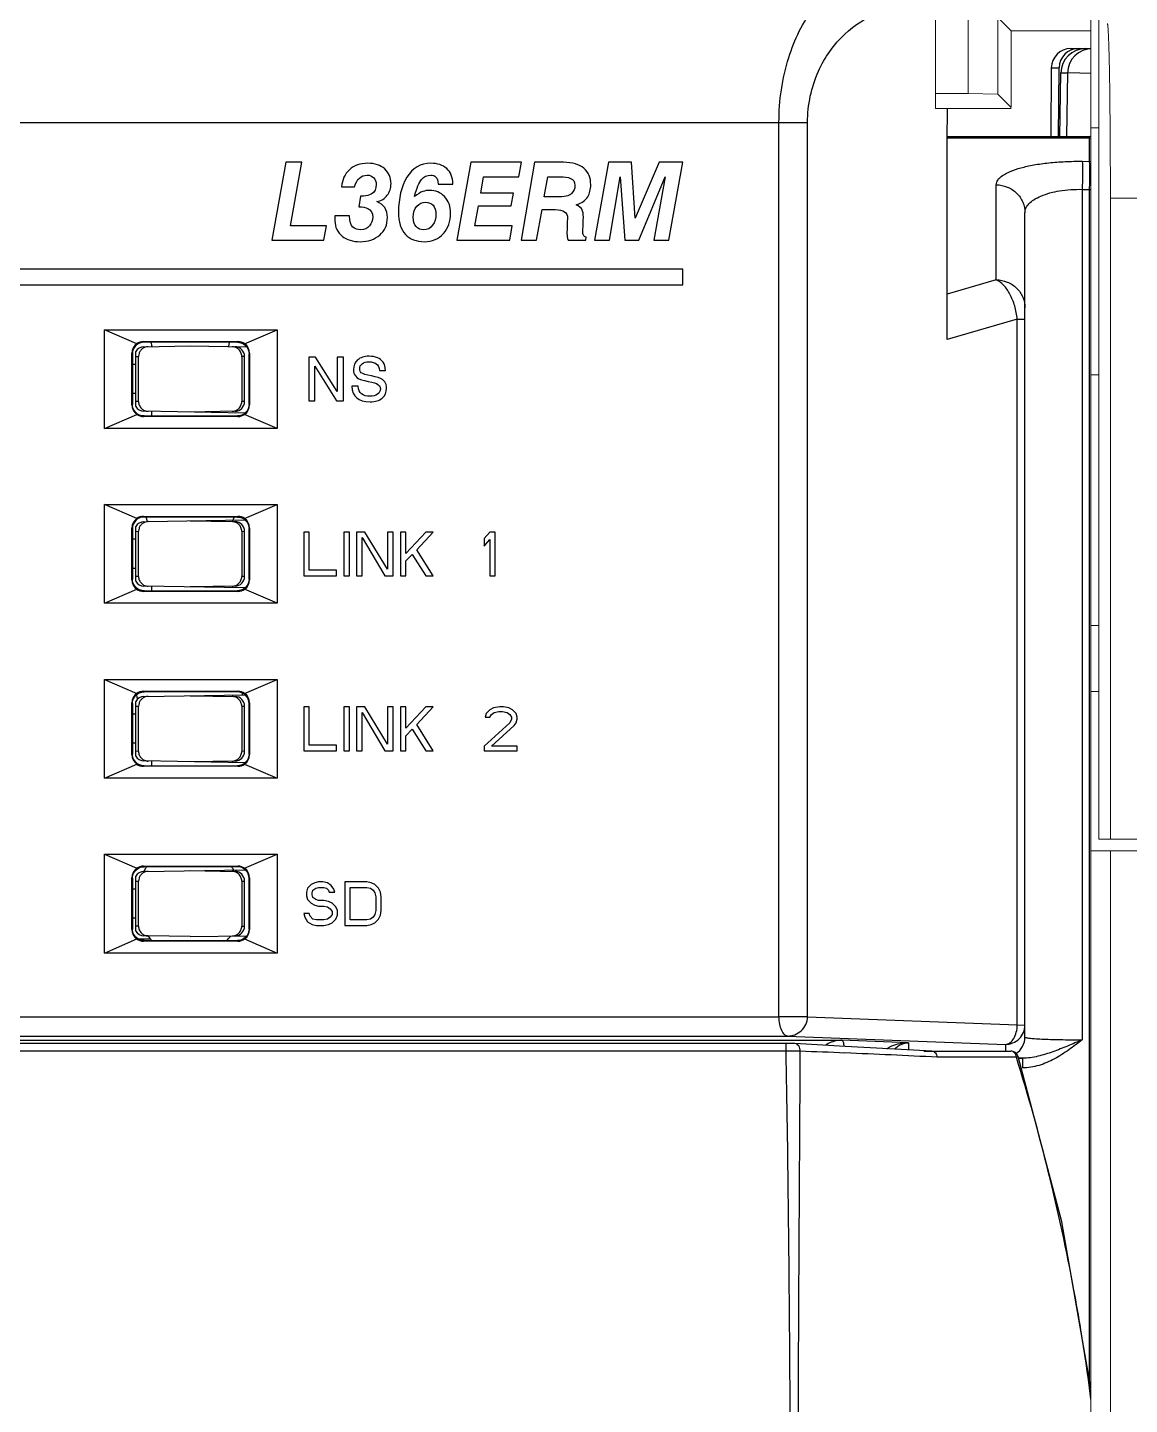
# Model space of a CAD drawing. Header units: millimetres. Extents: x 2205 to 3814, y 620 to 2277.
# Drawn here: x 3334.86 to 3363.2, y 1983.56 to 2018.99 of the extents above; entities that cross this region are included whole.
import ezdxf

# ---------------------------------------------------------------- set-up
doc = ezdxf.new("R2010")
doc.units = ezdxf.units.MM
doc.set_wipeout_variables(frame=1)
doc.layers.add('EL-componentes', color=7, linetype='Continuous', lineweight=25)

# ---------------------------------------------------------------- blocks, each defined once
blk = doc.blocks.new('1769-L30ER')
at = {"color": 7, "lineweight": 5}
blk.add_wipeout([(-28.87, -8.075), (-28.8, -7.714), (-28.676, -7.489), (-28.577, -7.374), (-28.358, -7.208), (-28.13, -7.115), (-27.997, -7.089), (-27.87, -7.081), (22.254, -7.081), (22.492, -7.101), (22.565, -7.123), (22.659, -7.163), (22.738, -7.21), (22.792, -7.25), (22.827, -7.28), (22.868, -7.348), (22.913, -7.376), (22.951, -7.406), (22.951, -7.429), (22.974, -7.463), (23.018, -7.524), (23.04, -7.558), (23.07, -7.61), (23.088, -7.647), (23.11, -7.694), (23.128, -7.743), (23.143, -7.787), (23.156, -7.832), (23.166, -7.877), (23.176, -7.928), (23.182, -7.981), (23.186, -8.033), (23.187, -8.075), (23.187, -8.09), (23.13, -11.478), (27.53, -11.478), (27.53, -122.341), (25.805, -122.32), (25.791, -120.721), (23.13, -120.721), (23.115, -123.781), (23.078, -123.781), (23.068, -124.344), (23.054, -124.474), (23.031, -124.563), (22.973, -124.696), (22.925, -124.772), (22.863, -124.846), (22.803, -124.903), (22.703, -124.974), (22.647, -125.005), (22.598, -125.026), (22.531, -125.05), (22.483, -125.062), (22.424, -125.073), (22.401, -125.076), (22.361, -125.079), (22.301, -125.081), (9.131, -125.081), (-27.87, -125.081), (-28.102, -125.053), (-28.317, -124.975), (-28.577, -124.788), (-28.737, -124.58), (-28.835, -124.341), (-28.87, -124.081), (-28.869, -67.231)], dxfattribs=at).dxf.layer = 'EL-componentes'
at = {"layer": 'EL-componentes', "color": 7, "linetype": 'Continuous', "lineweight": 25}
for p, q in [((23.13, -11.372), (23.187, -8.098)), ((26.307, -9.181), (27, -9.181)), ((26.862, -9.181), (26.862, -9.821)), ((26.89, -11.463), (26.89, -9.181)), ((25.807, -9.676), (25.791, -11.441)), ((25.807, -9.676), (26.006, -9.676)), ((25.99, -11.441), (26.006, -9.676)), ((26.025, -11.441), (26.053, -9.809)), ((26.053, -9.809), (26.222, -9.809)), ((26.222, -9.809), (26.194, -11.441)), ((26.862, -9.821), (26.222, -9.809)), ((26.862, -9.821), (26.834, -11.452)), ((26.862, -9.821), (27.53, -9.821)), ((27.53, -122.341), (27.53, -9.821)), ((-28.87, -11.081), (19.538, -11.081)), ((18.802, -34.094), (18.802, -11.081)), ((19.538, -34.099), (19.538, -11.081)), ((23.13, -16.67), (23.13, -11.372)), ((23.13, -11.44), (26.78, -11.441)), ((23.13, -11.478), (26.793, -11.479)), ((26.793, -12.085), (26.793, -11.479)), ((6.114, -12.108), (5.758, -14.108)), ((6.526, -12.108), (6.114, -12.108)), ((6.234, -13.739), (6.526, -12.108)), ((10.874, -12.108), (10.519, -14.108)), ((12.183, -12.108), (10.874, -12.108)), ((12.115, -12.477), (12.183, -12.108)), ((12.517, -12.108), (12.167, -14.108)), ((13.263, -12.108), (12.517, -12.108)), ((14.416, -12.108), (14.053, -14.108)), ((15.006, -12.108), (14.416, -12.108)), ((15.101, -13.547), (15.006, -12.108)), ((15.72, -12.108), (15.101, -13.547)), ((16.33, -12.108), (15.72, -12.108)), ((15.973, -14.108), (16.33, -12.108)), ((26.604, -12.082), (26.793, -12.085)), ((7.547, -12.735), (7.887, -12.735)), ((10.034, -12.667), (10.413, -12.667)), ((11.131, -12.898), (11.204, -12.477)), ((11.204, -12.477), (12.115, -12.477)), ((12.764, -13), (12.858, -12.477)), ((12.858, -12.477), (13.181, -12.477)), ((14.439, -14.108), (14.72, -12.479)), ((14.72, -12.479), (14.834, -14.108)), ((15.199, -14.108), (15.878, -12.479)), ((15.878, -12.479), (15.583, -14.108)), ((24.393, -15.129), (24.393, -12.685)), ((8.038, -12.977), (7.993, -13.25)), ((8.114, -12.977), (8.038, -12.977)), ((11.973, -12.898), (11.131, -12.898)), ((11.91, -13.23), (11.973, -12.898)), ((13.079, -13), (12.764, -13)), ((26.604, -12.803), (26.604, -34.689)), ((26.604, -12.803), (26.793, -12.806)), ((26.793, -43.464), (26.793, -12.806)), ((26.793, -12.806), (27.53, -12.806)), ((10.983, -13.739), (11.071, -13.23)), ((11.071, -13.23), (11.91, -13.23)), ((12.566, -14.108), (12.707, -13.325)), ((12.707, -13.325), (13.047, -13.325)), ((25.13, -34.619), (25.13, -13.406)), ((7.161, -13.739), (6.234, -13.739)), ((7.094, -14.108), (7.161, -13.739)), ((7.378, -13.486), (7.378, -13.612)), ((7.757, -13.486), (7.378, -13.486)), ((11.94, -13.739), (10.983, -13.739)), ((11.879, -14.108), (11.94, -13.739)), ((13.351, -13.811), (13.348, -13.937)), ((13.356, -13.652), (13.351, -13.811)), ((13.362, -13.541), (13.356, -13.652)), ((13.754, -13.884), (13.764, -13.702)), ((13.764, -13.702), (13.768, -13.604)), ((13.768, -13.604), (13.771, -13.516)), ((5.758, -14.108), (7.094, -14.108)), ((10.519, -14.108), (11.879, -14.108)), ((12.167, -14.108), (12.566, -14.108)), ((13.381, -14.108), (13.833, -14.108)), ((13.833, -14.108), (13.847, -14.036)), ((14.053, -14.108), (14.439, -14.108)), ((14.834, -14.108), (15.199, -14.108)), ((15.583, -14.108), (15.973, -14.108)), ((16.33, -14.858), (-25.67, -14.858)), ((16.33, -15.258), (16.33, -14.858)), ((24.393, -15.129), (23.13, -15.499)), ((-25.67, -15.258), (16.33, -15.258)), ((24.932, -16.143), (23.13, -16.67)), ((24.932, -34.304), (24.932, -16.143)), ((24.932, -16.143), (25.13, -16.143)), ((1.451, -18.955), (1.451, -16.415)), ((2.285, -16.775), (1.451, -16.415)), ((1.451, -16.415), (5.891, -16.415)), ((5.057, -16.775), (5.891, -16.415)), ((5.891, -16.415), (5.891, -18.955)), ((2.256, -18.389), (2.256, -16.979)), ((2.456, -16.72), (2.471, -16.735)), ((2.456, -16.72), (4.886, -16.72)), ((4.874, -16.735), (2.468, -16.735)), ((2.468, -16.855), (3.656, -16.834)), ((2.648, -16.735), (2.67, -16.851)), ((2.66, -16.798), (2.66, -16.852)), ((3.656, -16.834), (5.108, -16.859)), ((4.664, -16.735), (4.642, -16.851)), ((4.886, -16.72), (4.871, -16.735)), ((2.156, -18.35), (2.156, -17.02)), ((2.156, -17.02), (2.171, -17.035)), ((2.171, -17.032), (2.171, -18.338)), ((2.256, -17.309), (2.171, -17.309)), ((2.256, -17.104), (2.329, -17.103)), ((5.057, -17.104), (4.983, -17.103)), ((5.057, -18.264), (5.057, -17.104)), ((5.186, -17.02), (5.171, -17.035)), ((5.171, -18.338), (5.171, -17.032)), ((5.186, -17.02), (5.186, -18.35)), ((6.706, -17.123), (6.706, -18.248)), ((6.882, -17.123), (6.706, -17.123)), ((6.866, -18.248), (6.866, -17.352)), ((6.866, -17.352), (7.421, -18.248)), ((7.438, -18.009), (6.882, -17.123)), ((7.438, -17.123), (7.438, -18.009)), ((7.597, -17.123), (7.438, -17.123)), ((7.597, -18.248), (7.597, -17.123)), ((7.906, -17.606), (7.953, -17.652)), ((8.059, -17.524), (8.037, -17.5)), ((8.525, -17.468), (8.684, -17.468)), ((2.256, -18.059), (2.171, -18.059)), ((7.976, -17.868), (7.817, -17.868)), ((8.487, -17.822), (8.523, -17.857)), ((2.156, -18.35), (2.171, -18.335)), ((2.329, -18.265), (2.256, -18.264)), ((5.057, -18.264), (4.983, -18.265)), ((5.186, -18.35), (5.171, -18.335)), ((6.706, -18.248), (6.866, -18.248)), ((7.421, -18.248), (7.597, -18.248)), ((1.451, -18.955), (2.285, -18.594)), ((2.456, -18.649), (2.471, -18.635)), ((4.886, -18.649), (2.456, -18.649)), ((5.066, -18.559), (2.468, -18.513)), ((2.468, -18.635), (4.874, -18.635)), ((2.66, -18.517), (2.66, -18.635)), ((4.811, -18.514), (3.656, -18.534)), ((4.886, -18.649), (4.871, -18.635)), ((5.891, -18.955), (5.057, -18.594)), ((5.891, -18.955), (1.451, -18.955)), ((1.451, -23.455), (1.451, -20.915)), ((2.285, -21.275), (1.451, -20.915)), ((1.451, -20.915), (5.891, -20.915)), ((2.456, -21.22), (2.471, -21.235)), ((2.456, -21.22), (4.886, -21.22)), ((4.874, -21.235), (2.468, -21.235)), ((2.56, -21.353), (2.528, -21.235)), ((4.763, -21.315), (4.785, -21.235)), ((4.886, -21.22), (4.871, -21.235)), ((5.057, -21.275), (5.891, -20.915)), ((5.891, -20.915), (5.891, -23.455)), ((2.156, -22.85), (2.156, -21.52)), ((2.156, -21.52), (2.171, -21.535)), ((2.171, -21.532), (2.171, -22.838)), ((2.256, -22.889), (2.256, -21.479)), ((2.256, -21.604), (2.329, -21.603)), ((2.468, -21.355), (2.56, -21.353)), ((2.576, -21.353), (5.064, -21.31)), ((3.656, -21.334), (4.736, -21.353)), ((4.752, -21.353), (4.811, -21.354)), ((4.983, -21.603), (5.057, -21.604)), ((5.057, -22.764), (5.057, -21.604)), ((5.186, -21.52), (5.171, -21.535)), ((5.171, -22.838), (5.171, -21.532)), ((5.186, -21.52), (5.186, -22.85)), ((2.256, -21.809), (2.171, -21.809)), ((6.58, -21.623), (6.58, -22.748)), ((6.721, -21.623), (6.58, -21.623)), ((6.721, -22.604), (6.721, -21.623)), ((7.611, -21.623), (7.611, -22.748)), ((7.752, -21.623), (7.611, -21.623)), ((7.752, -22.748), (7.752, -21.623)), ((7.939, -21.623), (7.939, -22.748)), ((8.15, -21.623), (7.939, -21.623)), ((8.08, -22.748), (8.08, -21.766)), ((8.08, -21.766), (8.666, -22.748)), ((8.736, -22.58), (8.15, -21.623)), ((8.736, -21.623), (8.736, -22.58)), ((8.877, -21.623), (8.736, -21.623)), ((8.877, -22.748), (8.877, -21.623)), ((9.064, -21.623), (9.064, -22.748)), ((9.205, -21.623), (9.064, -21.623)), ((9.721, -21.623), (9.205, -22.173)), ((9.205, -22.173), (9.205, -21.623)), ((9.486, -22.077), (9.908, -21.623)), ((9.908, -21.623), (9.721, -21.623)), ((11.361, -21.623), (11.221, -21.79)), ((11.221, -21.79), (11.221, -21.982)), ((11.221, -21.982), (11.361, -21.814)), ((11.502, -21.623), (11.361, -21.623)), ((11.361, -21.814), (11.361, -22.748)), ((11.502, -22.748), (11.502, -21.623)), ((9.205, -22.365), (9.369, -22.197)), ((9.369, -22.197), (9.721, -22.748)), ((9.908, -22.748), (9.486, -22.077)), ((2.256, -22.559), (2.171, -22.559)), ((7.424, -22.604), (6.721, -22.604)), ((7.424, -22.748), (7.424, -22.604)), ((9.205, -22.748), (9.205, -22.365)), ((2.156, -22.85), (2.171, -22.835)), ((2.329, -22.765), (2.256, -22.764)), ((5.066, -23.059), (2.468, -23.013)), ((2.66, -23.017), (2.66, -23.135)), ((4.811, -23.014), (3.656, -23.034)), ((5.057, -22.764), (4.983, -22.765)), ((5.186, -22.85), (5.171, -22.835)), ((6.58, -22.748), (7.424, -22.748)), ((7.611, -22.748), (7.752, -22.748)), ((7.939, -22.748), (8.08, -22.748)), ((8.666, -22.748), (8.877, -22.748)), ((9.064, -22.748), (9.205, -22.748)), ((9.721, -22.748), (9.908, -22.748)), ((11.361, -22.748), (11.502, -22.748)), ((1.451, -23.455), (2.285, -23.094)), ((2.456, -23.149), (2.471, -23.135)), ((4.886, -23.149), (2.456, -23.149)), ((2.468, -23.135), (4.874, -23.135)), ((4.886, -23.149), (4.871, -23.135)), ((5.891, -23.455), (5.057, -23.094)), ((5.891, -23.455), (1.451, -23.455)), ((1.451, -27.955), (1.451, -25.415)), ((1.451, -25.415), (2.285, -25.775)), ((1.451, -25.415), (5.891, -25.415)), ((5.057, -25.775), (5.891, -25.415)), ((5.891, -25.415), (5.891, -27.955)), ((2.456, -25.72), (2.471, -25.735)), ((2.456, -25.72), (4.886, -25.72)), ((4.874, -25.735), (2.468, -25.735)), ((2.468, -25.855), (5.064, -25.81)), ((3.656, -25.834), (4.811, -25.854)), ((4.886, -25.72), (4.871, -25.735)), ((2.156, -27.35), (2.156, -26.02)), ((2.156, -26.02), (2.171, -26.035)), ((2.171, -26.032), (2.171, -27.338)), ((2.256, -27.389), (2.256, -25.979)), ((2.256, -26.104), (2.329, -26.103)), ((4.983, -26.103), (5.057, -26.104)), ((5.057, -27.264), (5.057, -26.104)), ((5.186, -26.02), (5.171, -26.035)), ((5.171, -27.338), (5.171, -26.032)), ((5.186, -26.02), (5.186, -27.35)), ((6.58, -26.123), (6.58, -27.248)), ((6.721, -26.123), (6.58, -26.123)), ((6.721, -27.104), (6.721, -26.123)), ((7.611, -26.123), (7.611, -27.248)), ((7.752, -26.123), (7.611, -26.123)), ((7.752, -27.248), (7.752, -26.123)), ((7.939, -26.123), (7.939, -27.248)), ((8.15, -26.123), (7.939, -26.123)), ((8.736, -27.08), (8.15, -26.123)), ((8.736, -26.123), (8.736, -27.08)), ((8.877, -26.123), (8.736, -26.123)), ((8.877, -27.248), (8.877, -26.123)), ((9.064, -26.123), (9.064, -27.248)), ((9.205, -26.123), (9.064, -26.123)), ((9.721, -26.123), (9.205, -26.673)), ((9.205, -26.673), (9.205, -26.123)), ((9.486, -26.577), (9.908, -26.123)), ((9.908, -26.123), (9.721, -26.123)), ((11.361, -26.194), (11.267, -26.29)), ((11.455, -26.147), (11.361, -26.194)), ((11.619, -26.123), (11.455, -26.147)), ((11.713, -26.123), (11.619, -26.123)), ((11.853, -26.147), (11.713, -26.123)), ((11.947, -26.194), (11.853, -26.147)), ((12.041, -26.29), (11.947, -26.194)), ((2.256, -26.309), (2.171, -26.309)), ((8.08, -27.248), (8.08, -26.266)), ((8.08, -26.266), (8.666, -27.248)), ((11.877, -26.53), (11.221, -27.128)), ((11.267, -26.29), (11.244, -26.386)), ((11.244, -26.386), (11.361, -26.386)), ((11.361, -26.386), (11.408, -26.314)), ((11.408, -26.314), (11.478, -26.266)), ((11.478, -26.266), (11.596, -26.242)), ((11.596, -26.242), (11.689, -26.242)), ((11.689, -26.242), (11.807, -26.266)), ((11.807, -26.266), (11.877, -26.314)), ((11.877, -26.314), (11.924, -26.386)), ((11.924, -26.434), (11.877, -26.53)), ((11.924, -26.386), (11.924, -26.434)), ((11.994, -26.601), (12.041, -26.53)), ((12.064, -26.386), (12.041, -26.29)), ((12.041, -26.53), (12.064, -26.434)), ((12.064, -26.434), (12.064, -26.386)), ((9.205, -26.865), (9.369, -26.697)), ((9.205, -27.248), (9.205, -26.865)), ((9.369, -26.697), (9.721, -27.248)), ((9.908, -27.248), (9.486, -26.577)), ((11.408, -27.128), (11.994, -26.601)), ((2.256, -27.059), (2.171, -27.059)), ((2.329, -27.265), (2.256, -27.264)), ((5.057, -27.264), (4.983, -27.265)), ((6.58, -27.248), (7.424, -27.248)), ((7.424, -27.104), (6.721, -27.104)), ((7.424, -27.248), (7.424, -27.104)), ((7.611, -27.248), (7.752, -27.248)), ((7.939, -27.248), (8.08, -27.248)), ((8.666, -27.248), (8.877, -27.248)), ((9.064, -27.248), (9.205, -27.248)), ((9.721, -27.248), (9.908, -27.248)), ((11.221, -27.128), (11.221, -27.248)), ((11.221, -27.248), (12.064, -27.248)), ((12.064, -27.128), (11.408, -27.128)), ((12.064, -27.248), (12.064, -27.128)), ((1.451, -27.955), (2.285, -27.594)), ((2.156, -27.35), (2.171, -27.335)), ((2.456, -27.649), (2.471, -27.635)), ((5.066, -27.559), (2.468, -27.513)), ((2.468, -27.635), (4.874, -27.635)), ((4.811, -27.514), (3.656, -27.534)), ((4.886, -27.649), (4.871, -27.635)), ((5.057, -27.594), (5.891, -27.955)), ((5.186, -27.35), (5.171, -27.335)), ((5.891, -27.955), (1.451, -27.955)), ((4.886, -27.649), (2.456, -27.649)), ((1.451, -32.455), (1.451, -29.915)), ((1.451, -29.915), (2.285, -30.275)), ((1.451, -29.915), (5.891, -29.915)), ((5.057, -30.275), (5.891, -29.915)), ((5.891, -29.915), (5.891, -32.455)), ((2.456, -30.22), (2.471, -30.235)), ((2.456, -30.22), (4.886, -30.22)), ((4.874, -30.235), (2.468, -30.235)), ((2.468, -30.355), (5.064, -30.31)), ((3.656, -30.334), (4.811, -30.354)), ((4.886, -30.22), (4.871, -30.235)), ((2.156, -31.85), (2.156, -30.52)), ((2.156, -30.52), (2.171, -30.535)), ((2.171, -30.532), (2.171, -31.838)), ((2.256, -30.809), (2.171, -30.809)), ((2.256, -31.889), (2.256, -30.479)), ((2.256, -30.604), (2.329, -30.603)), ((4.983, -30.603), (5.057, -30.604)), ((5.057, -31.764), (5.057, -30.604)), ((5.186, -30.52), (5.171, -30.535)), ((5.171, -31.838), (5.171, -30.532)), ((5.186, -30.52), (5.186, -31.85)), ((6.674, -30.79), (6.65, -30.886)), ((6.768, -30.694), (6.674, -30.79)), ((6.861, -30.647), (6.768, -30.694)), ((6.814, -30.838), (6.885, -30.79)), ((6.955, -30.623), (6.861, -30.647)), ((6.885, -30.79), (6.955, -30.766)), ((7.072, -30.623), (6.955, -30.623)), ((6.955, -30.766), (7.096, -30.766)), ((7.189, -30.647), (7.072, -30.623)), ((7.096, -30.766), (7.166, -30.79)), ((7.166, -30.79), (7.213, -30.838)), ((7.283, -30.718), (7.189, -30.647)), ((7.353, -30.814), (7.283, -30.718)), ((7.377, -30.886), (7.353, -30.814)), ((7.635, -30.623), (7.635, -31.748)), ((8.197, -30.623), (7.635, -30.623)), ((7.775, -31.604), (7.775, -30.766)), ((7.775, -30.766), (8.197, -30.766)), ((8.314, -30.647), (8.197, -30.623)), ((8.197, -30.766), (8.291, -30.79)), ((8.291, -30.79), (8.361, -30.838)), ((8.408, -30.694), (8.314, -30.647)), ((8.502, -30.79), (8.408, -30.694)), ((8.549, -30.886), (8.502, -30.79)), ((6.65, -30.886), (6.65, -30.982)), ((6.65, -30.982), (6.674, -31.077)), ((6.674, -31.077), (6.768, -31.173)), ((6.768, -31.173), (6.861, -31.221)), ((6.791, -30.91), (6.814, -30.838)), ((6.791, -30.958), (6.791, -30.91)), ((6.814, -31.03), (6.791, -30.958)), ((6.885, -31.077), (6.814, -31.03)), ((6.955, -31.101), (6.885, -31.077)), ((7.096, -31.101), (6.955, -31.101)), ((7.213, -31.125), (7.096, -31.101)), ((7.213, -30.838), (7.236, -30.886)), ((7.307, -31.173), (7.213, -31.125)), ((7.236, -30.886), (7.377, -30.886)), ((7.4, -31.269), (7.307, -31.173)), ((8.361, -30.838), (8.408, -30.91)), ((8.408, -30.91), (8.432, -31.006)), ((8.432, -31.006), (8.432, -31.365)), ((8.572, -31.006), (8.549, -30.886)), ((8.572, -31.365), (8.572, -31.006)), ((6.58, -31.436), (6.603, -31.532)), ((6.721, -31.436), (6.58, -31.436)), ((6.603, -31.532), (6.674, -31.652)), ((6.744, -31.508), (6.721, -31.436)), ((6.814, -31.58), (6.744, -31.508)), ((6.861, -31.221), (6.955, -31.245)), ((6.955, -31.245), (7.096, -31.245)), ((7.096, -31.245), (7.189, -31.269)), ((7.189, -31.269), (7.26, -31.317)), ((7.26, -31.532), (7.189, -31.58)), ((7.26, -31.317), (7.307, -31.389)), ((7.307, -31.46), (7.26, -31.532)), ((7.307, -31.389), (7.307, -31.46)), ((7.447, -31.365), (7.4, -31.269)), ((7.4, -31.58), (7.447, -31.484)), ((7.447, -31.484), (7.447, -31.365)), ((8.361, -31.532), (8.291, -31.58)), ((8.408, -31.46), (8.361, -31.532)), ((8.432, -31.365), (8.408, -31.46)), ((8.502, -31.58), (8.549, -31.484)), ((8.549, -31.484), (8.572, -31.365)), ((2.156, -31.85), (2.171, -31.835)), ((2.256, -31.559), (2.171, -31.559)), ((2.329, -31.765), (2.256, -31.764)), ((4.983, -31.765), (5.057, -31.764)), ((5.186, -31.85), (5.171, -31.835)), ((6.674, -31.652), (6.791, -31.724)), ((6.791, -31.724), (6.908, -31.748)), ((6.908, -31.604), (6.814, -31.58)), ((7.096, -31.604), (6.908, -31.604)), ((6.908, -31.748), (7.096, -31.748)), ((7.189, -31.58), (7.096, -31.604)), ((7.096, -31.748), (7.213, -31.724)), ((7.213, -31.724), (7.307, -31.676)), ((7.307, -31.676), (7.4, -31.58)), ((7.635, -31.748), (8.197, -31.748)), ((8.197, -31.604), (7.775, -31.604)), ((8.291, -31.58), (8.197, -31.604)), ((8.197, -31.748), (8.314, -31.724)), ((8.314, -31.724), (8.408, -31.676)), ((8.408, -31.676), (8.502, -31.58)), ((1.451, -32.455), (2.285, -32.094)), ((2.323, -32.09), (2.639, -32.09)), ((2.456, -32.149), (2.471, -32.135)), ((4.886, -32.149), (2.456, -32.149)), ((2.571, -32.015), (2.468, -32.013)), ((2.468, -32.135), (4.874, -32.135)), ((3.656, -32.034), (2.576, -32.015)), ((3.656, -32.034), (5.109, -32.009)), ((4.886, -32.149), (4.871, -32.135)), ((5.057, -32.094), (5.891, -32.455)), ((5.891, -32.455), (1.451, -32.455)), ((-27.87, -34.094), (18.802, -34.094)), ((19.538, -34.099), (24.932, -34.304)), ((24.932, -34.304), (25.13, -34.31)), ((-27.87, -34.593), (19.022, -34.593)), ((-21.844, -34.699), (20.423, -34.699)), ((19.022, -34.593), (24.63, -34.806)), ((22.13, -34.764), (20.423, -34.699)), ((18.985, -34.981), (-28.87, -34.981)), ((18.985, -34.781), (-28.67, -34.781)), ((18.985, -34.981), (18.985, -34.781)), ((19.037, -34.782), (18.985, -34.781)), ((19.348, -34.983), (18.985, -34.981)), ((19.163, -34.784), (19.037, -34.782)), ((19.214, -34.787), (19.163, -34.784)), ((20.508, -34.858), (19.214, -34.787)), ((21.624, -34.919), (20.508, -34.858)), ((22.738, -34.98), (21.624, -34.919)), ((22.13, -34.764), (22.13, -34.947)), ((22.532, -34.98), (24.765, -34.98)), ((24.63, -34.806), (24.63, -34.98)), ((24.956, -35.121), (24.909, -35.136)), ((26.079, -39.373), (24.956, -35.121)), ((25.068, -35.162), (24.967, -35.162)), ((25.068, -35.162), (25.064, -35.412)), ((26.86, -43.845), (26.079, -39.373)), ((27.254, -48.39), (26.86, -43.845))]:
    blk.add_line(p, q, dxfattribs=at)
for centre, radius, start, end in [((26.307, -9.681), 0.5, 90, 179.5), ((26.862, -9.821), 0.64, 90.0045, 179.0048), ((26.89, -9.821), 0.64, 0, 90), ((27, -9.681), 0.5, 2.2101, 90), ((26.78, -12.191), 0.75, 0.0003, 90.0003), ((2.58, -17.107), 0.254, 91.0567, 108.817), ((-206.97, -17.684), 209.3, 359.99984, 0.15893), ((214.282, -17.684), 209.3, 179.84107, 180.00016), ((-206.97, -17.685), 209.3, 359.84107, 0.00016), ((214.282, -17.685), 209.3, 179.99984, 180.15893), ((-206.97, -22.184), 209.3, 359.99984, 0.15893), ((2.58, -21.607), 0.254, 91.0567, 108.817), ((214.282, -22.184), 209.3, 179.84107, 180.00016), ((-206.97, -22.185), 209.3, 359.84107, 0.00016), ((214.282, -22.185), 209.3, 179.99984, 180.15893), ((3.629, -25.605), 1.37, 188.6691, 189.2221), ((3.614, -25.607), 1.355, 189.2151, 193.5989), ((2.58, -26.107), 0.254, 91.0567, 108.817), ((3.572, -25.697), 1.432, 355.3612, 357.1762), ((-206.97, -26.684), 209.3, 359.99984, 0.15893), ((214.282, -26.684), 209.3, 179.84107, 180.00016), ((-206.97, -26.685), 209.3, 359.84107, 0.00016), ((214.282, -26.685), 209.3, 179.99984, 180.15893), ((23.499, -27.668), 20.841, 179.589, 179.9158), ((3.78, -31.111), 1.52, 147.7014, 149.978), ((3.783, -31.113), 1.524, 144.6207, 147.701), ((2.58, -30.607), 0.254, 91.0567, 108.817), ((3.469, -31.121), 1.536, 31.7531, 35.2677), ((-206.97, -31.184), 209.3, 359.99984, 0.15893), ((214.282, -31.184), 209.3, 179.84107, 180.00016), ((-206.97, -31.185), 209.3, 359.84107, 0.00016), ((214.282, -31.185), 209.3, 179.99984, 180.15893), ((3.748, -31.106), 1.488, 217.8004, 218.3518), ((3.74, -31.113), 1.478, 218.3452, 224.1057), ((3.533, -31.122), 1.469, 316.4444, 320.7253), ((3.532, -31.121), 1.471, 320.7232, 322.4734), ((16.613, -367.909), 333.823, 89.4979, 89.62421), ((24.63, -34.619), 0.5, 302.5054, 359.9947), ((10.071, -289.218), 254.404, 87.65061, 87.91011), ((10.439, -280.018), 245.197, 87.09343, 87.64841), ((24.765, -35.18), 0.2, 17.2291, 90.0111), ((24.073, -289.033), 253.898, 89.81122, 90.27098), ((-24.594, -50.537), 51.844, 10.458, 17.2814), ((25.56, -23.802), 11.371, 266.9502, 267.5195), ((-25.17, -50.649), 52.431, 9.3247, 10.4649), ((-25.355, -50.678), 52.618, 5.5692, 9.3234)]:
    blk.add_arc(centre, radius, start, end, dxfattribs=at)
for centre, major_axis, ratio, start_param, end_param in [((26.506, -9.681), (0.5, 0), 0.999848, 1.570796, 3.132866), ((26.693, -9.821), (0.64, 0), 0.999848, 1.570796, 3.124139), ((2.458, -17.022), (0.278, -0.119), 0.989303, 2.584645, 3.542327), ((2.472, -17.105), (0.175, 0.178), 0.999989, 0.794119, 1.819467), ((2.461, -17.025), (-0.12, 0.282), 0.975619, -0.392623, 0.220186), ((4.807, -17.104), (0.25, -0.003), 0.998781, 0.013077, 1.566431), ((4.881, -17.025), (0.12, 0.282), 0.975619, -0.220186, 0.392623), ((4.884, -17.022), (0.278, 0.119), 0.989303, -0.400735, 0.556948), ((2.458, -18.347), (0.278, 0.119), 0.989303, 2.740858, 3.698541), ((2.472, -18.263), (0.175, -0.178), 0.999989, -1.819467, -0.794119), ((4.807, -18.264), (0.25, 0.003), 0.998781, -1.566431, -0.013077), ((4.884, -18.347), (0.278, -0.119), 0.989303, -0.556948, 0.400735), ((2.461, -18.344), (0.12, 0.282), 0.975619, -3.361779, -2.74897), ((4.881, -18.344), (-0.12, 0.282), 0.975619, -3.534216, -2.921407), ((2.461, -21.525), (-0.12, 0.282), 0.975619, -0.392623, 0.220186), ((4.881, -21.525), (0.12, 0.282), 0.975619, -0.220186, 0.392623), ((2.458, -21.522), (0.278, -0.119), 0.989303, 2.584645, 3.542327), ((2.472, -21.605), (0.175, 0.178), 0.999989, 0.794119, 1.819467), ((4.807, -21.604), (0.25, -0.003), 0.998781, 0.013077, 1.566431), ((4.884, -21.522), (0.278, 0.119), 0.989303, -0.400735, 0.556948), ((2.458, -22.847), (0.278, 0.119), 0.989303, 2.740858, 3.698541), ((2.472, -22.763), (0.175, -0.178), 0.999989, -1.819467, -0.794119), ((4.807, -22.764), (0.25, 0.003), 0.998781, -1.566431, -0.013077), ((4.884, -22.847), (0.278, -0.119), 0.989303, -0.556948, 0.400735), ((2.461, -22.844), (0.12, 0.282), 0.975619, -3.361779, -2.74897), ((4.881, -22.844), (-0.12, 0.282), 0.975619, -3.534216, -2.921407), ((2.458, -26.022), (0.278, -0.119), 0.989303, 2.584645, 3.542327), ((2.472, -26.105), (0.175, 0.178), 0.999989, 0.794119, 1.819467), ((2.461, -26.025), (-0.12, 0.282), 0.975619, -0.392623, 0.220186), ((4.807, -26.104), (0.25, -0.003), 0.998781, 0.013077, 1.566431), ((4.881, -26.025), (0.12, 0.282), 0.975619, -0.220186, 0.392623), ((4.884, -26.022), (0.278, 0.119), 0.989303, -0.400735, 0.556948), ((4.807, -27.264), (0.25, 0.003), 0.998781, -1.566431, -0.013077), ((2.458, -27.347), (0.278, 0.119), 0.989303, 2.740858, 3.698541), ((2.472, -27.263), (0.175, -0.178), 0.999989, -1.819467, -0.794119), ((2.461, -27.344), (0.12, 0.282), 0.975619, -3.361779, -2.74897), ((4.881, -27.344), (-0.12, 0.282), 0.975619, -3.534216, -2.921407), ((4.884, -27.347), (0.278, -0.119), 0.989303, -0.556948, 0.400735), ((2.458, -30.522), (0.278, -0.119), 0.989303, 2.584645, 3.542327), ((2.472, -30.605), (0.175, 0.178), 0.999989, 0.794119, 1.819467), ((2.461, -30.525), (-0.12, 0.282), 0.975619, -0.392623, 0.220186), ((4.807, -30.604), (0.25, -0.003), 0.998781, 0.013077, 1.566431), ((4.881, -30.525), (0.12, 0.282), 0.975619, -0.220186, 0.392623), ((4.884, -30.522), (0.278, 0.119), 0.989303, -0.400735, 0.556948), ((2.458, -31.847), (0.278, 0.119), 0.989303, 2.740858, 3.698541), ((4.807, -31.764), (0.25, 0.003), 0.998781, -1.566431, -0.013077), ((4.884, -31.847), (0.278, -0.119), 0.989303, -0.556948, 0.400735), ((2.472, -31.763), (0.175, -0.178), 0.999989, -1.819467, -0.794119), ((2.461, -31.844), (0.12, 0.282), 0.975619, -3.361779, -2.74897), ((4.881, -31.844), (-0.12, 0.282), 0.975619, -3.534216, -2.921407)]:
    blk.add_ellipse(centre, major_axis=major_axis, ratio=ratio, start_param=start_param, end_param=end_param, dxfattribs=at)
for points, knots in [([(18.802, -11.081), (18.803, -10.518), (18.952, -9.467), (19.505, -8.314), (20.099, -7.661), (20.564, -7.327), (21.056, -7.126), (21.397, -7.081), (21.562, -7.081)], [0, 0, 0, 0, 0.316063, 0.587676, 0.704037, 0.809359, 0.906789, 1, 1, 1, 1]), ([(19.538, -11.081), (19.538, -10.632), (19.715, -9.781), (20.411, -8.789), (21.316, -8.208), (21.981, -8.081), (22.299, -8.081)], [0, 0, 0, 0, 0.299021, 0.560236, 0.788242, 1, 1, 1, 1]), ([(26.793, -11.479), (26.791, -11.47), (26.789, -11.459), (26.784, -11.441), (26.78, -11.441)], [0, 0, 0, 0, 0.717075, 1, 1, 1, 1]), ([(26.793, -11.479), (26.889, -11.481), (27.082, -11.521), (27.327, -11.681), (27.491, -11.919), (27.53, -12.108), (27.53, -12.201)], [0, 0, 0, 0, 0.254512, 0.506363, 0.7545, 1, 1, 1, 1]), ([(24.393, -12.685), (24.393, -12.642), (24.432, -12.545), (24.567, -12.431), (24.769, -12.329), (25.04, -12.24), (25.371, -12.168), (25.752, -12.115), (26.169, -12.085), (26.457, -12.08), (26.604, -12.082)], [0, 0, 0, 0, 0.053144, 0.122884, 0.216592, 0.335535, 0.477914, 0.639833, 0.816099, 1, 1, 1, 1]), ([(26.604, -12.082), (26.608, -12.172), (26.607, -12.413), (26.606, -12.653), (26.604, -12.803)], [0, 0, 0, 0, 0.37373, 1, 1, 1, 1]), ([(26.793, -12.085), (26.889, -12.086), (27.082, -12.126), (27.327, -12.286), (27.491, -12.524), (27.53, -12.713), (27.53, -12.806)], [0, 0, 0, 0, 0.254508, 0.506367, 0.754509, 1, 1, 1, 1]), ([(26.793, -12.806), (26.795, -12.655), (26.796, -12.415), (26.797, -12.175), (26.793, -12.085)], [0, 0, 0, 0, 0.62627, 1, 1, 1, 1]), ([(24.393, -12.685), (24.489, -12.687), (24.682, -12.726), (24.927, -12.886), (25.091, -13.124), (25.13, -13.313), (25.13, -13.406)], [0, 0, 0, 0, 0.254512, 0.506363, 0.7545, 1, 1, 1, 1]), ([(25.13, -13.406), (25.13, -13.366), (25.15, -13.279), (25.235, -13.162), (25.368, -13.058), (25.626, -12.927), (26.045, -12.822), (26.408, -12.799), (26.604, -12.803)], [0, 0, 0, 0, 0.070839, 0.151336, 0.248363, 0.365134, 0.656038, 1, 1, 1, 1]), ([(24.393, -15.129), (24.489, -15.131), (24.682, -15.17), (24.927, -15.331), (25.091, -15.569), (25.13, -15.758), (25.13, -15.85)], [0, 0, 0, 0, 0.254512, 0.506363, 0.7545, 1, 1, 1, 1]), ([(24.932, -16.143), (24.92, -16.028), (24.877, -15.805), (24.758, -15.506), (24.601, -15.271), (24.463, -15.161), (24.393, -15.129)], [0, 0, 0, 0, 0.292263, 0.567804, 0.806472, 1, 1, 1, 1]), ([(2.498, -16.867), (2.474, -16.875), (2.428, -16.899), (2.373, -16.955), (2.337, -17.025), (2.329, -17.077), (2.329, -17.103)], [0, 0, 0, 0, 0.249371, 0.499514, 0.749946, 1, 1, 1, 1]), ([(4.983, -17.103), (4.983, -17.071), (4.97, -17.005), (4.915, -16.923), (4.833, -16.867), (4.769, -16.854), (4.736, -16.853)], [0, 0, 0, 0, 0.250457, 0.501113, 0.751122, 1, 1, 1, 1]), ([(2.329, -18.265), (2.329, -18.298), (2.342, -18.363), (2.397, -18.446), (2.479, -18.501), (2.544, -18.515), (2.576, -18.515)], [0, 0, 0, 0, 0.250458, 0.501116, 0.751121, 1, 1, 1, 1]), ([(4.736, -18.515), (4.769, -18.515), (4.833, -18.501), (4.915, -18.446), (4.97, -18.363), (4.983, -18.298), (4.983, -18.265)], [0, 0, 0, 0, 0.24887, 0.498857, 0.749526, 1, 1, 1, 1]), ([(2.498, -21.367), (2.474, -21.375), (2.428, -21.399), (2.373, -21.455), (2.337, -21.525), (2.329, -21.577), (2.329, -21.603)], [0, 0, 0, 0, 0.249371, 0.499514, 0.749946, 1, 1, 1, 1]), ([(4.983, -21.603), (4.983, -21.571), (4.97, -21.505), (4.915, -21.423), (4.833, -21.367), (4.769, -21.354), (4.736, -21.353)], [0, 0, 0, 0, 0.250458, 0.501116, 0.751121, 1, 1, 1, 1]), ([(2.329, -22.765), (2.329, -22.798), (2.342, -22.863), (2.397, -22.946), (2.479, -23.001), (2.544, -23.015), (2.576, -23.015)], [0, 0, 0, 0, 0.250458, 0.501116, 0.751121, 1, 1, 1, 1]), ([(4.736, -23.015), (4.769, -23.015), (4.833, -23.001), (4.915, -22.946), (4.97, -22.863), (4.983, -22.798), (4.983, -22.765)], [0, 0, 0, 0, 0.24887, 0.498857, 0.749526, 1, 1, 1, 1]), ([(4.983, -26.103), (4.983, -26.071), (4.97, -26.005), (4.915, -25.923), (4.833, -25.867), (4.769, -25.854), (4.736, -25.853)], [0, 0, 0, 0, 0.250458, 0.501116, 0.751121, 1, 1, 1, 1]), ([(2.498, -25.867), (2.474, -25.875), (2.428, -25.899), (2.373, -25.955), (2.337, -26.025), (2.329, -26.077), (2.329, -26.103)], [0, 0, 0, 0, 0.249371, 0.499514, 0.749946, 1, 1, 1, 1]), ([(2.329, -27.265), (2.329, -27.298), (2.342, -27.363), (2.397, -27.446), (2.479, -27.501), (2.544, -27.515), (2.576, -27.515)], [0, 0, 0, 0, 0.250458, 0.501116, 0.751121, 1, 1, 1, 1]), ([(4.736, -27.515), (4.769, -27.515), (4.833, -27.501), (4.915, -27.446), (4.97, -27.363), (4.983, -27.298), (4.983, -27.265)], [0, 0, 0, 0, 0.24887, 0.498857, 0.749526, 1, 1, 1, 1]), ([(2.498, -30.367), (2.474, -30.375), (2.428, -30.399), (2.373, -30.455), (2.337, -30.525), (2.329, -30.577), (2.329, -30.603)], [0, 0, 0, 0, 0.249371, 0.499514, 0.749946, 1, 1, 1, 1]), ([(4.983, -30.603), (4.983, -30.571), (4.97, -30.505), (4.915, -30.423), (4.833, -30.367), (4.769, -30.354), (4.736, -30.353)], [0, 0, 0, 0, 0.250458, 0.501116, 0.751121, 1, 1, 1, 1]), ([(2.329, -31.765), (2.329, -31.798), (2.342, -31.863), (2.397, -31.946), (2.479, -32.001), (2.544, -32.015), (2.576, -32.015)], [0, 0, 0, 0, 0.250458, 0.501116, 0.751121, 1, 1, 1, 1]), ([(4.736, -32.015), (4.769, -32.015), (4.833, -32.001), (4.915, -31.946), (4.97, -31.863), (4.983, -31.798), (4.983, -31.765)], [0, 0, 0, 0, 0.248869, 0.498857, 0.749525, 1, 1, 1, 1]), ([(19.022, -34.593), (18.953, -34.588), (18.865, -34.458), (18.817, -34.282), (18.803, -34.159), (18.802, -34.094)], [0, 0, 0, 0, 0.363684, 0.657452, 1, 1, 1, 1]), ([(19.022, -34.593), (19.085, -34.592), (19.215, -34.567), (19.384, -34.463), (19.505, -34.3), (19.536, -34.166), (19.538, -34.099)], [0, 0, 0, 0, 0.24389, 0.491496, 0.744035, 1, 1, 1, 1]), ([(24.63, -34.806), (24.67, -34.804), (24.758, -34.768), (24.852, -34.651), (24.915, -34.49), (24.931, -34.368), (24.932, -34.304)], [0, 0, 0, 0, 0.190403, 0.420876, 0.696662, 1, 1, 1, 1]), ([(24.63, -34.806), (24.694, -34.806), (24.825, -34.782), (24.991, -34.673), (25.104, -34.507), (25.13, -34.375), (25.13, -34.31)], [0, 0, 0, 0, 0.248249, 0.497178, 0.747755, 1, 1, 1, 1]), ([(20.423, -34.699), (20.386, -34.7), (20.238, -34.713), (20.091, -34.766), (19.998, -34.829)], [0, 0, 0, 0, 0.246031, 1, 1, 1, 1]), ([(20.423, -34.699), (20.429, -34.701), (20.441, -34.716), (20.461, -34.767), (20.47, -34.817), (20.476, -34.855)], [0, 0, 0, 0, 0.113406, 0.306546, 1, 1, 1, 1]), ([(26.604, -34.689), (26.548, -34.734), (26.432, -34.82), (26.2, -34.992), (25.895, -35.187), (25.497, -35.362), (25.208, -35.412), (25.064, -35.412)], [0, 0, 0, 0, 0.125134, 0.250265, 0.500404, 0.75034, 1, 1, 1, 1]), ([(26.604, -34.689), (26.541, -34.717), (26.415, -34.769), (26.165, -34.874), (25.851, -34.999), (25.468, -35.122), (25.201, -35.163), (25.068, -35.162)], [0, 0, 0, 0, 0.126928, 0.25344, 0.504439, 0.752791, 1, 1, 1, 1]), ([(25.13, -34.619), (25.13, -34.622), (25.142, -34.628), (25.162, -34.633), (25.198, -34.64), (25.246, -34.646), (25.307, -34.652), (25.413, -34.66), (25.573, -34.669), (25.793, -34.677), (26.045, -34.684), (26.319, -34.688), (26.508, -34.689), (26.604, -34.689)], [0, 0, 0, 0, 0.006612, 0.021576, 0.045611, 0.078665, 0.120454, 0.170646, 0.294302, 0.44509, 0.617326, 0.804732, 1, 1, 1, 1]), ([(18.985, -66.36), (19.036, -63.745), (19.092, -58.516), (19.113, -50.671), (19.092, -42.826), (19.036, -37.596), (18.985, -34.981)], [0, 0, 0, 0, 0.25, 0.5, 0.75, 1, 1, 1, 1]), ([(19.348, -34.983), (19.348, -34.959), (19.343, -34.911), (19.315, -34.847), (19.271, -34.801), (19.233, -34.788), (19.214, -34.787)], [0, 0, 0, 0, 0.285425, 0.550637, 0.786489, 1, 1, 1, 1]), ([(19.348, -66.358), (19.344, -65.051), (19.328, -62.436), (19.298, -57.207), (19.282, -50.671), (19.298, -44.134), (19.328, -38.905), (19.344, -36.291), (19.348, -34.983)], [0, 0, 0, 0, 0.124987, 0.249989, 0.5, 0.750011, 0.875013, 1, 1, 1, 1]), ([(21.577, -34.917), (21.617, -34.889), (21.788, -34.798), (21.986, -34.763), (22.13, -34.764)], [0, 0, 0, 0, 0.251101, 1, 1, 1, 1]), ([(21.775, -34.927), (21.822, -34.876), (21.934, -34.797), (22.067, -34.767), (22.13, -34.764)], [0, 0, 0, 0, 0.523805, 1, 1, 1, 1]), ([(22.738, -34.98), (22.754, -34.981), (22.787, -34.991), (22.828, -35.026), (22.858, -35.077), (22.869, -35.116), (22.872, -35.137)], [0, 0, 0, 0, 0.217751, 0.454105, 0.716455, 1, 1, 1, 1]), ([(24.909, -35.136), (24.909, -35.114), (24.897, -35.083), (24.876, -35.047), (24.853, -35.017), (24.817, -34.989), (24.782, -34.98), (24.765, -34.98)], [0, 0, 0, 0, 0.280429, 0.418681, 0.546778, 0.783167, 1, 1, 1, 1])]:
    blk.add_open_spline(points, degree=3, knots=knots, dxfattribs=at)
for points in [[(7.752, -12.298), (7.635, -12.409), (7.567, -12.555), (7.547, -12.735)], [(8.228, -12.132), (8.026, -12.132), (7.867, -12.188), (7.752, -12.298)], [(8.661, -12.279), (8.553, -12.181), (8.409, -12.132), (8.228, -12.132)], [(8.823, -12.655), (8.823, -12.502), (8.769, -12.377), (8.661, -12.279)], [(9.851, -12.132), (9.581, -12.132), (9.374, -12.253), (9.231, -12.494)], [(10.258, -12.27), (10.155, -12.179), (10.019, -12.132), (9.851, -12.132)], [(10.413, -12.667), (10.413, -12.487), (10.361, -12.361), (10.258, -12.27)], [(13.785, -12.262), (13.669, -12.16), (13.494, -12.108), (13.263, -12.108)], [(13.961, -12.686), (13.961, -12.506), (13.902, -12.365), (13.785, -12.262)], [(7.887, -12.735), (7.946, -12.537), (8.053, -12.438), (8.208, -12.438)], [(8.208, -12.438), (8.281, -12.438), (8.34, -12.461), (8.381, -12.508)], [(8.444, -12.68), (8.444, -12.794), (8.401, -12.875), (8.316, -12.926)], [(8.381, -12.508), (8.422, -12.553), (8.444, -12.61), (8.444, -12.68)], [(8.727, -12.956), (8.79, -12.87), (8.823, -12.769), (8.823, -12.655)], [(9.231, -12.494), (9.086, -12.735), (9.016, -13.031), (9.016, -13.382)], [(9.426, -12.991), (9.485, -12.768), (9.547, -12.62), (9.609, -12.547)], [(9.609, -12.547), (9.67, -12.475), (9.749, -12.438), (9.844, -12.438)], [(9.844, -12.438), (9.901, -12.438), (9.946, -12.454), (9.978, -12.486)], [(9.978, -12.486), (10.011, -12.517), (10.03, -12.578), (10.034, -12.667)], [(13.181, -12.477), (13.283, -12.477), (13.37, -12.492), (13.443, -12.521)], [(13.443, -12.521), (13.517, -12.551), (13.553, -12.61), (13.553, -12.701)], [(13.553, -12.701), (13.553, -12.783), (13.523, -12.853), (13.465, -12.912)], [(13.882, -12.996), (13.934, -12.908), (13.961, -12.805), (13.961, -12.686)], [(8.316, -12.926), (8.262, -12.958), (8.194, -12.977), (8.114, -12.977)], [(8.456, -13.116), (8.573, -13.097), (8.664, -13.044), (8.727, -12.956)], [(9.638, -12.86), (9.582, -12.879), (9.511, -12.923), (9.426, -12.991)], [(9.817, -12.829), (9.753, -12.829), (9.693, -12.84), (9.638, -12.86)], [(10.2, -12.991), (10.096, -12.883), (9.969, -12.829), (9.817, -12.829)], [(10.357, -13.421), (10.357, -13.242), (10.304, -13.099), (10.2, -12.991)], [(13.465, -12.912), (13.407, -12.972), (13.278, -13), (13.079, -13)], [(13.587, -13.201), (13.731, -13.154), (13.829, -13.086), (13.882, -12.996)], [(7.993, -13.25), (8.094, -13.251), (8.172, -13.266), (8.227, -13.295)], [(8.227, -13.295), (8.31, -13.34), (8.352, -13.414), (8.352, -13.519)], [(8.731, -13.53), (8.731, -13.327), (8.638, -13.189), (8.456, -13.116)], [(9.016, -13.382), (9.016, -13.644), (9.074, -13.838), (9.192, -13.963)], [(9.394, -13.521), (9.394, -13.399), (9.426, -13.304), (9.488, -13.236)], [(9.488, -13.236), (9.551, -13.168), (9.628, -13.135), (9.72, -13.135)], [(9.72, -13.135), (9.795, -13.135), (9.856, -13.162), (9.905, -13.213)], [(9.978, -13.441), (9.978, -13.554), (9.95, -13.649), (9.893, -13.728)], [(9.905, -13.213), (9.954, -13.265), (9.978, -13.341), (9.978, -13.441)], [(10.171, -13.94), (10.295, -13.8), (10.357, -13.627), (10.357, -13.421)], [(13.047, -13.325), (13.253, -13.325), (13.369, -13.397), (13.362, -13.541)], [(13.736, -13.326), (13.715, -13.277), (13.665, -13.235), (13.587, -13.201)], [(13.771, -13.516), (13.771, -13.44), (13.758, -13.376), (13.736, -13.326)], [(7.378, -13.612), (7.382, -13.778), (7.445, -13.91), (7.564, -14.006)], [(7.841, -13.774), (7.787, -13.727), (7.76, -13.63), (7.757, -13.486)], [(8.045, -13.845), (7.962, -13.845), (7.894, -13.822), (7.841, -13.774)], [(8.272, -13.746), (8.219, -13.812), (8.143, -13.845), (8.045, -13.845)], [(8.352, -13.519), (8.352, -13.604), (8.325, -13.68), (8.272, -13.746)], [(8.532, -13.979), (8.664, -13.865), (8.731, -13.716), (8.731, -13.53)], [(9.467, -13.761), (9.419, -13.705), (9.394, -13.625), (9.394, -13.521)], [(9.662, -13.845), (9.581, -13.845), (9.517, -13.817), (9.467, -13.761)], [(9.893, -13.728), (9.836, -13.807), (9.758, -13.845), (9.662, -13.845)], [(7.564, -14.006), (7.684, -14.103), (7.838, -14.15), (8.026, -14.15)], [(8.026, -14.15), (8.232, -14.15), (8.401, -14.093), (8.532, -13.979)], [(9.192, -13.963), (9.31, -14.088), (9.473, -14.15), (9.681, -14.15)], [(9.681, -14.15), (9.885, -14.15), (10.048, -14.081), (10.171, -13.94)], [(13.348, -13.937), (13.348, -13.997), (13.359, -14.054), (13.381, -14.108)], [(13.771, -13.986), (13.76, -13.961), (13.752, -13.927), (13.754, -13.884)], [(13.847, -14.036), (13.806, -14.027), (13.781, -14.01), (13.771, -13.986)], [(2.468, -16.735), (2.392, -16.735), (2.236, -16.799), (2.171, -16.956), (2.171, -17.032)], [(4.871, -16.735), (4.948, -16.735), (5.107, -16.798), (5.171, -16.958), (5.171, -17.035)], [(7.964, -17.193), (7.893, -17.255), (7.858, -17.339), (7.858, -17.442)], [(8.259, -17.098), (8.133, -17.098), (8.035, -17.13), (7.964, -17.193)], [(8.017, -17.424), (8.017, -17.368), (8.039, -17.323), (8.082, -17.291)], [(8.082, -17.291), (8.126, -17.259), (8.184, -17.242), (8.256, -17.242)], [(8.256, -17.242), (8.337, -17.242), (8.399, -17.259), (8.444, -17.293)], [(8.473, -17.136), (8.412, -17.111), (8.34, -17.098), (8.259, -17.098)], [(8.444, -17.293), (8.489, -17.327), (8.516, -17.385), (8.525, -17.468)], [(8.62, -17.251), (8.583, -17.199), (8.534, -17.161), (8.473, -17.136)], [(8.684, -17.468), (8.678, -17.375), (8.657, -17.303), (8.62, -17.251)], [(7.858, -17.442), (7.858, -17.508), (7.874, -17.563), (7.906, -17.606)], [(7.953, -17.652), (8.002, -17.687), (8.098, -17.718), (8.239, -17.747)], [(8.037, -17.5), (8.023, -17.48), (8.017, -17.455), (8.017, -17.424)], [(8.317, -17.604), (8.181, -17.578), (8.095, -17.551), (8.059, -17.524)], [(8.6, -17.697), (8.549, -17.662), (8.455, -17.631), (8.317, -17.604)], [(8.661, -17.756), (8.644, -17.734), (8.625, -17.714), (8.6, -17.697)], [(7.817, -17.868), (7.826, -18.137), (7.981, -18.271), (8.283, -18.271)], [(8.066, -18.069), (8.013, -18.03), (7.983, -17.963), (7.976, -17.868)], [(8.279, -18.128), (8.19, -18.128), (8.119, -18.109), (8.066, -18.069)], [(8.239, -17.747), (8.366, -17.773), (8.448, -17.797), (8.487, -17.822)], [(8.549, -17.936), (8.549, -17.996), (8.524, -18.044), (8.475, -18.077)], [(8.523, -17.857), (8.541, -17.879), (8.549, -17.906), (8.549, -17.936)], [(8.596, -18.174), (8.671, -18.109), (8.709, -18.024), (8.709, -17.92)], [(8.709, -17.92), (8.709, -17.854), (8.693, -17.799), (8.661, -17.756)], [(2.471, -18.635), (2.394, -18.635), (2.235, -18.571), (2.171, -18.411), (2.171, -18.335)], [(5.171, -18.335), (5.171, -18.411), (5.107, -18.571), (4.948, -18.635), (4.871, -18.635)], [(8.475, -18.077), (8.425, -18.111), (8.36, -18.128), (8.279, -18.128)], [(8.283, -18.271), (8.418, -18.271), (8.521, -18.239), (8.596, -18.174)], [(2.468, -21.235), (2.392, -21.235), (2.236, -21.299), (2.171, -21.456), (2.171, -21.532)], [(4.871, -21.235), (4.948, -21.235), (5.107, -21.298), (5.171, -21.458), (5.171, -21.535)], [(2.471, -23.135), (2.394, -23.135), (2.235, -23.071), (2.171, -22.911), (2.171, -22.835)], [(5.171, -22.835), (5.171, -22.911), (5.107, -23.071), (4.948, -23.135), (4.871, -23.135)], [(2.171, -26.035), (2.171, -25.958), (2.235, -25.798), (2.394, -25.735), (2.471, -25.735)], [(5.171, -26.032), (5.171, -25.956), (5.106, -25.799), (4.95, -25.735), (4.874, -25.735)], [(2.471, -27.635), (2.394, -27.635), (2.235, -27.571), (2.171, -27.411), (2.171, -27.335)], [(5.171, -27.335), (5.171, -27.411), (5.107, -27.571), (4.948, -27.635), (4.871, -27.635)], [(2.171, -30.535), (2.171, -30.458), (2.235, -30.298), (2.394, -30.235), (2.471, -30.235)], [(5.171, -30.532), (5.171, -30.456), (5.106, -30.299), (4.95, -30.235), (4.874, -30.235)], [(2.471, -32.135), (2.394, -32.135), (2.235, -32.071), (2.171, -31.911), (2.171, -31.835)], [(5.171, -31.835), (5.171, -31.911), (5.107, -32.071), (4.948, -32.135), (4.871, -32.135)]]:
    blk.add_open_spline(points, degree=3, dxfattribs=at)
blk = doc.blocks.new('A$C866e1339')
at = {"linetype": 'Continuous', "lineweight": 5}
blk.add_wipeout([(-4, 54.45), (-4, 58.35), (2.8, 58.35), (2.8, 58.698), (6.85, 58.735), (6.85, 62.55), (7.582, 64.317), (9.35, 65.05), (18.45, 65.05), (18.804, 64.903), (18.95, 64.55), (18.95, 58.735), (19, 58.735), (19, 64.05), (19.293, 64.757), (20, 65.05), (28.7, 65.05), (30.114, 64.464), (30.7, 63.05), (30.7, 57.288), (30.775, 57.024), (30.8, 56.75), (30.8, 54.449), (30.888, 54.237), (31.083, 54.141), (33.09, 54.141), (33.09, 56.135), (33.178, 56.347), (33.39, 56.435), (34.5, 56.435), (34.854, 56.288), (35, 55.935), (35, -57.235), (34.854, -57.589), (34.5, -57.735), (33.09, -57.735), (33.09, -55.25), (30.7, -55.25), (30.7, -64.65), (30.114, -66.065), (28.7, -66.65), (28, -66.65), (28, -61.95), (27.895, -61.257), (27.59, -60.625), (22.394, -60.647), (22.105, -61.257), (22, -61.95), (22, -66.65), (20, -66.65), (19.293, -66.358), (19, -65.65), (19, -59.65), (18.95, -59.65), (18.95, -66.15), (18.804, -66.504), (18.45, -66.65), (9.35, -66.65), (7.582, -65.918), (6.85, -64.15), (6.85, -59.65), (-4, -59.65), (-4, -55.75), (-2.05, -55.775), (-2.05, -57.75), (0, -57.75), (0, 56.45), (-2.05, 56.45), (-2.05, 54.45)], dxfattribs=at)
at = {"color": 7, "linetype": 'Continuous', "lineweight": 5}
for p, q in [((-4, 54.45), (-4, 58.35)), ((0, 58.35), (0, -58.35)), ((-3.158, 57.557), (-3.158, 54.832)), ((-3.158, 57.557), (-2.05, 56.45)), ((-2.395, 54.819), (-2.395, 56.794)), ((0.2, 35.65), (0.2, 56.75)), ((-2.05, 56.45), (-2.05, 54.474)), ((0, 56.45), (-2.05, 56.45)), ((-3.158, 54.832), (-4, 54.832)), ((-3.158, 54.832), (-2.395, 54.819)), ((-2.395, 54.819), (-2.05, 54.474)), ((-2.05, 54.45), (-4, 54.45)), ((0.2, 53.95), (0, 53.95)), ((0.499, 35.65), (0.499, 52.139)), ((30.501, 52.139), (0.499, 52.139)), ((0.2, 47.6), (0, 47.6)), ((0, 41.15), (0.2, 41.15)), ((0.2, 39.45), (0, 39.45)), ((0.2, 35.65), (35, 35.65)), ((0, 35.35), (35, 35.35)), ((0.5, -58.858), (0.5, 35.35))]:
    blk.add_line(p, q, dxfattribs=at)
blk.add_open_spline([(0.499, 52.139), (0.499, 52.43), (0.498, 52.864), (0.496, 53.435), (0.493, 53.847), (0.49, 54.243), (0.486, 54.619), (0.482, 54.972), (0.477, 55.298), (0.471, 55.593), (0.466, 55.819), (0.461, 55.983), (0.458, 56.092), (0.455, 56.192), (0.451, 56.282), (0.448, 56.362), (0.444, 56.433), (0.44, 56.493), (0.437, 56.536), (0.435, 56.566), (0.433, 56.584), (0.431, 56.6), (0.429, 56.613), (0.427, 56.623), (0.425, 56.631), (0.424, 56.636), (0.422, 56.639), (0.421, 56.639)], degree=3, knots=[0, 0, 0, 0, 0.193908, 0.288591, 0.380476, 0.468739, 0.552559, 0.631129, 0.703673, 0.769515, 0.828011, 0.854337, 0.878635, 0.900844, 0.920908, 0.938786, 0.954437, 0.967819, 0.978896, 0.983563, 0.987646, 0.991145, 0.994061, 0.996393, 0.998147, 0.999334, 1, 1, 1, 1], dxfattribs=at)

msp = doc.modelspace()

# ---------------------------------------------------------------- block references
at = {"layer": 'EL-componentes', "color": 7, "lineweight": 25}
msp.add_blockref('1769-L30ER', (3335.382, 2027.627), dxfattribs=at)

# ---------------------------------------------------------------- next in the draw order: block references
msp.add_blockref('A$C866e1339', (3362.21, 1962.454))

doc.saveas('drawing.dxf')
